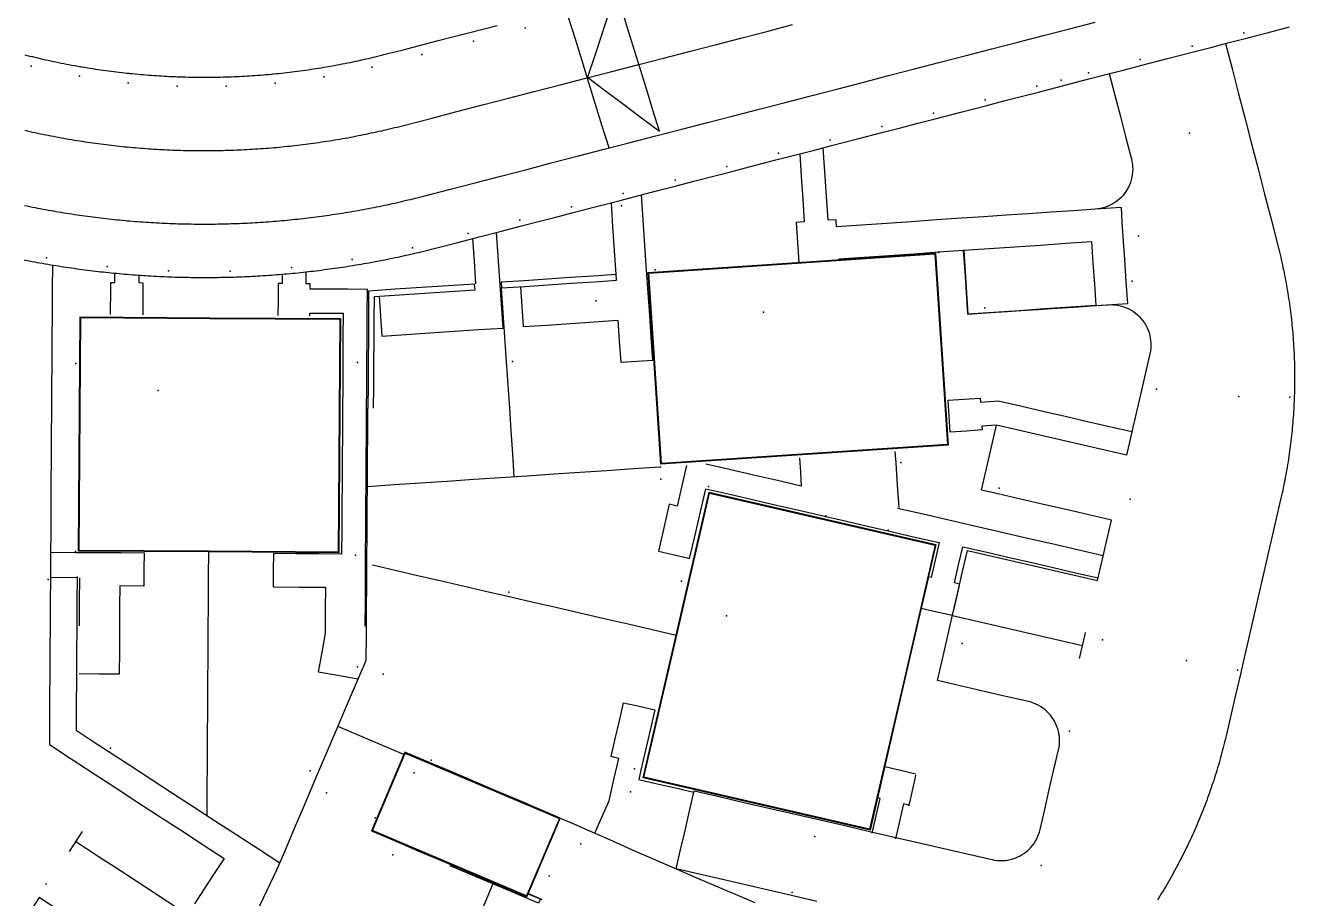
# Model space of a CAD drawing. Extents: x 0 to 368707, y -1 to 358204.
# Drawn here: x 368385.67 to 368433.2, y 357723.82 to 357756.52 of the extents above; entities that cross this region are included whole.
import ezdxf

# ---------------------------------------------------------------- set-up
doc = ezdxf.new("R2010")
doc.units = 0
doc.header["$MEASUREMENT"] = 0
for name, color, linetype in [('3D_LINES', 3, 'Continuous'), ('3D_Points', 1, 'Continuous'), ('PLOTS EXTERNAL LEVEL', 6, 'Continuous'), ('PLOTS FFL', 5, 'Continuous')]:
    doc.layers.add(name, color=color, linetype=linetype)

msp = doc.modelspace()

# ---------------------------------------------------------------- linework, layer by layer
at = {"layer": '3D_LINES'}
for points in [[(368409.415, 357752.557, 53.432), (368409.169, 357753.354, 53.512), (368408.922, 357754.15, 53.387), (368408.675, 357754.947, 53.375), (368408.429, 357755.744, 53.397), (368408.182, 357756.54, 53.385), (368407.935, 357757.337, 53.417), (368407.788, 357757.811, 53.4), (368407.521, 357757.004, 53.401), (368407.255, 357756.197, 53.396), (368406.988, 357755.39, 53.388), (368406.721, 357754.583, 53.38), (368407.394, 357754.076, 53.403), (368408.068, 357753.57, 53.488), (368408.742, 357753.064, 53.483), (368409.415, 357752.557, 53.432)], [(368405.883, 357757.202, 53.415), (368405.998, 357756.832, 53.396), (368406.25, 357756.018, 53.402), (368406.502, 357755.204, 53.381), (368406.754, 357754.39, 53.393), (368407.006, 357753.576, 53.475), (368407.258, 357752.762, 53.46), (368407.51, 357751.948, 53.427)], [(368385.623, 357747.742, 53.384), (368385.721, 357747.723, 53.384), (368385.819, 357747.704, 53.383), (368385.917, 357747.685, 53.384), (368386.015, 357747.667, 53.376), (368386.113, 357747.649, 53.378), (368386.212, 357747.631, 53.377), (368386.31, 357747.613, 53.377), (368386.408, 357747.596, 53.379), (368386.507, 357747.579, 53.367), (368386.605, 357747.562, 53.368), (368386.704, 357747.546, 53.37), (368386.803, 357747.53, 53.367), (368386.901, 357747.514, 53.366), (368387, 357747.499, 53.367), (368387.099, 357747.483, 53.364), (368387.197, 357747.468, 53.365), (368387.296, 357747.454, 53.364), (368387.395, 357747.439, 53.363), (368387.494, 357747.425, 53.361), (368387.593, 357747.411, 53.368), (368387.692, 357747.398, 53.368), (368387.791, 357747.384, 53.367), (368387.89, 357747.371, 53.366), (368387.989, 357747.359, 53.364), (368388.088, 357747.346, 53.362), (368388.188, 357747.334, 53.362), (368388.287, 357747.322, 53.362), (368388.386, 357747.311, 53.362), (368388.485, 357747.299, 53.361), (368388.585, 357747.288, 53.361), (368388.684, 357747.278, 53.362), (368388.783, 357747.267, 53.347), (368388.883, 357747.257, 53.347), (368388.982, 357747.247, 53.348), (368389.082, 357747.238, 53.346), (368389.181, 357747.228, 53.345), (368389.281, 357747.219, 53.345), (368389.38, 357747.211, 53.346), (368389.48, 357747.202, 53.343), (368389.579, 357747.194, 53.339), (368389.679, 357747.186, 53.339), (368389.778, 357747.179, 53.339), (368389.878, 357747.171, 53.344), (368389.978, 357747.164, 53.343), (368390.077, 357747.158, 53.343), (368390.177, 357747.151, 53.34), (368390.277, 357747.145, 53.341), (368390.377, 357747.139, 53.339), (368390.476, 357747.134, 53.338), (368390.576, 357747.128, 53.337), (368390.676, 357747.123, 53.336), (368390.776, 357747.119, 53.338), (368390.876, 357747.114, 53.338), (368390.975, 357747.11, 53.341), (368391.075, 357747.106, 53.332), (368391.175, 357747.103, 53.332), (368391.275, 357747.1, 53.362), (368391.375, 357747.097, 53.356), (368391.475, 357747.094, 53.35), (368391.575, 357747.092, 53.342), (368391.675, 357747.089, 53.343), (368391.774, 357747.088, 53.343), (368391.874, 357747.086, 53.319), (368391.974, 357747.085, 53.319), (368392.074, 357747.084, 53.319), (368392.174, 357747.083, 53.321), (368392.274, 357747.083, 53.325), (368392.374, 357747.083, 53.325), (368392.474, 357747.083, 53.325), (368392.574, 357747.083, 53.325), (368392.674, 357747.084, 53.323), (368392.774, 357747.085, 53.322), (368392.873, 357747.086, 53.323), (368392.973, 357747.088, 53.323), (368393.073, 357747.09, 53.325), (368393.173, 357747.092, 53.325), (368393.273, 357747.095, 53.324), (368393.373, 357747.097, 53.32), (368393.473, 357747.1, 53.317), (368393.573, 357747.104, 53.321), (368393.672, 357747.107, 53.324), (368393.772, 357747.111, 53.323), (368393.872, 357747.116, 53.325), (368393.972, 357747.12, 53.322), (368394.072, 357747.125, 53.32), (368394.172, 357747.13, 53.318), (368394.271, 357747.135, 53.316), (368394.371, 357747.141, 53.321), (368394.471, 357747.147, 53.321), (368394.571, 357747.153, 53.318), (368394.67, 357747.16, 53.315), (368394.77, 357747.166, 53.314), (368394.87, 357747.173, 53.314), (368394.969, 357747.181, 53.314), (368395.069, 357747.188, 53.312), (368395.168, 357747.196, 53.313), (368395.268, 357747.205, 53.315), (368395.368, 357747.213, 53.315), (368395.467, 357747.222, 53.32), (368395.567, 357747.231, 53.318), (368395.666, 357747.24, 53.318), (368395.766, 357747.25, 53.317), (368395.865, 357747.26, 53.316), (368395.964, 357747.27, 53.32), (368396.064, 357747.281, 53.318), (368396.163, 357747.291, 53.316), (368396.262, 357747.302, 53.313), (368396.362, 357747.314, 53.314), (368396.461, 357747.325, 53.314), (368396.56, 357747.337, 53.317), (368396.659, 357747.35, 53.32), (368396.758, 357747.362, 53.317), (368396.857, 357747.375, 53.316), (368396.957, 357747.388, 53.316), (368397.056, 357747.401, 53.323), (368397.155, 357747.415, 53.314), (368397.253, 357747.429, 53.31), (368397.352, 357747.443, 53.309), (368397.451, 357747.458, 53.308), (368397.55, 357747.472, 53.308), (368397.649, 357747.487, 53.309), (368397.748, 357747.503, 53.328), (368397.846, 357747.518, 53.334), (368397.945, 357747.534, 53.332), (368398.043, 357747.551, 53.335), (368398.142, 357747.567, 53.332), (368398.24, 357747.584, 53.33), (368398.339, 357747.601, 53.329), (368398.437, 357747.618, 53.312), (368398.536, 357747.636, 53.305), (368398.634, 357747.654, 53.307), (368398.732, 357747.672, 53.309), (368398.83, 357747.69, 53.305), (368398.929, 357747.709, 53.305), (368399.027, 357747.728, 53.304), (368399.125, 357747.747, 53.305), (368399.223, 357747.767, 53.302), (368399.321, 357747.787, 53.301), (368399.418, 357747.807, 53.3), (368399.516, 357747.828, 53.3), (368399.614, 357747.848, 53.299), (368399.712, 357747.869, 53.3), (368399.809, 357747.891, 53.302), (368399.907, 357747.912, 53.306), (368400.004, 357747.934, 53.309), (368400.102, 357747.956, 53.313), (368400.199, 357747.978, 53.313), (368400.296, 357748.001, 53.31), (368400.394, 357748.024, 53.308), (368400.491, 357748.047, 53.305), (368400.588, 357748.071, 53.306), (368400.685, 357748.095, 53.31), (368400.782, 357748.119, 53.307), (368400.879, 357748.143, 53.306), (368400.976, 357748.168, 53.31), (368401.073, 357748.193, 53.312), (368401.865, 357748.398, 53.307), (368402.657, 357748.603, 53.315), (368403.449, 357748.808, 53.325), (368404.241, 357749.013, 53.393), (368404.886, 357749.18, 53.379), (368405.531, 357749.347, 53.348), (368406.177, 357749.515, 53.453), (368407.057, 357749.743, 53.464), (368407.938, 357749.971, 53.349), (368408.641, 357750.153, 53.404), (368409.345, 357750.335, 53.391), (368410.049, 357750.517, 53.442), (368410.694, 357750.685, 53.478), (368411.34, 357750.852, 53.442), (368411.985, 357751.019, 53.454), (368412.953, 357751.27, 53.457), (368413.921, 357751.52, 53.469), (368414.567, 357751.687, 53.482), (368415.212, 357751.855, 53.469), (368415.857, 357752.022, 53.462), (368416.825, 357752.272, 53.525), (368417.793, 357752.523, 53.505), (368418.439, 357752.69, 53.684), (368419.084, 357752.857, 53.676), (368419.73, 357753.025, 53.577), (368420.698, 357753.275, 53.59), (368421.666, 357753.526, 53.655), (368422.311, 357753.693, 53.54), (368422.956, 357753.86, 53.543), (368423.602, 357754.027, 53.547), (368424.505, 357754.261, 53.551), (368425.021, 357754.395, 53.568), (368425.538, 357754.529, 53.558), (368426.183, 357754.696, 53.57), (368426.829, 357754.863, 53.594), (368427.474, 357755.03, 53.589), (368428.442, 357755.281, 53.598), (368429.41, 357755.532, 53.596), (368430.056, 357755.699, 53.597), (368430.701, 357755.866, 53.588), (368431.346, 357756.033, 53.587), (368432.175, 357756.248, 53.589), (368433.004, 357756.463, 53.587)], [(368385.634, 357749.781, 53.381), (368385.732, 357749.76, 53.372), (368385.83, 357749.74, 53.37), (368385.928, 357749.721, 53.372), (368386.026, 357749.701, 53.37), (368386.124, 357749.682, 53.374), (368386.222, 357749.663, 53.373), (368386.32, 357749.645, 53.373), (368386.418, 357749.626, 53.373), (368386.516, 357749.608, 53.372), (368386.614, 357749.591, 53.374), (368386.713, 357749.573, 53.375), (368386.811, 357749.556, 53.364), (368386.909, 357749.539, 53.364), (368387.008, 357749.523, 53.363), (368387.106, 357749.507, 53.362), (368387.205, 357749.491, 53.363), (368387.304, 357749.475, 53.362), (368387.402, 357749.46, 53.362), (368387.501, 357749.445, 53.362), (368387.6, 357749.431, 53.391), (368387.698, 357749.416, 53.391), (368387.797, 357749.402, 53.392), (368387.896, 357749.388, 53.4), (368387.995, 357749.375, 53.4), (368388.094, 357749.362, 53.401), (368388.193, 357749.349, 53.401), (368388.292, 357749.336, 53.408), (368388.391, 357749.324, 53.408), (368388.49, 357749.312, 53.402), (368388.589, 357749.301, 53.403), (368388.689, 357749.289, 53.399), (368388.788, 357749.278, 53.399), (368388.887, 357749.267, 53.402), (368388.986, 357749.257, 53.379), (368389.086, 357749.247, 53.38), (368389.185, 357749.237, 53.38), (368389.284, 357749.227, 53.38), (368389.384, 357749.218, 53.385), (368389.483, 357749.209, 53.385), (368389.583, 357749.201, 53.385), (368389.682, 357749.192, 53.378), (368389.782, 357749.184, 53.377), (368389.881, 357749.177, 53.379), (368389.981, 357749.169, 53.378), (368390.08, 357749.162, 53.388), (368390.18, 357749.155, 53.385), (368390.279, 357749.149, 53.384), (368390.379, 357749.143, 53.391), (368390.479, 357749.137, 53.395), (368390.578, 357749.131, 53.395), (368390.678, 357749.126, 53.387), (368390.778, 357749.121, 53.384), (368390.877, 357749.116, 53.382), (368390.977, 357749.112, 53.382), (368391.077, 357749.108, 53.387), (368391.177, 357749.104, 53.374), (368391.276, 357749.101, 53.368), (368391.376, 357749.097, 53.367), (368391.476, 357749.095, 53.367), (368391.576, 357749.092, 53.37), (368391.676, 357749.09, 53.372), (368391.775, 357749.088, 53.373), (368391.875, 357749.086, 53.367), (368391.975, 357749.085, 53.368), (368392.075, 357749.084, 53.368), (368392.175, 357749.083, 53.367), (368392.274, 357749.083, 53.368), (368392.374, 357749.083, 53.369), (368392.474, 357749.083, 53.368), (368392.574, 357749.083, 53.373), (368392.674, 357749.084, 53.421), (368392.774, 357749.085, 53.422), (368392.873, 357749.087, 53.419), (368392.973, 357749.088, 53.466), (368393.073, 357749.09, 53.466), (368393.173, 357749.093, 53.466), (368393.273, 357749.095, 53.466), (368393.372, 357749.098, 53.46), (368393.472, 357749.102, 53.459), (368393.572, 357749.105, 53.46), (368393.672, 357749.109, 53.46), (368393.771, 357749.113, 53.459), (368393.871, 357749.118, 53.366), (368393.971, 357749.122, 53.365), (368394.071, 357749.127, 53.373), (368394.17, 357749.133, 53.372), (368394.27, 357749.138, 53.372), (368394.37, 357749.144, 53.373), (368394.469, 357749.151, 53.366), (368394.569, 357749.157, 53.367), (368394.668, 357749.164, 53.371), (368394.768, 357749.171, 53.37), (368394.867, 357749.179, 53.37), (368394.967, 357749.187, 53.369), (368395.066, 357749.195, 53.368), (368395.166, 357749.203, 53.367), (368395.265, 357749.212, 53.367), (368395.365, 357749.221, 53.367), (368395.464, 357749.23, 53.367), (368395.564, 357749.24, 53.366), (368395.663, 357749.25, 53.365), (368395.762, 357749.26, 53.364), (368395.861, 357749.27, 53.323), (368395.961, 357749.281, 53.324), (368396.06, 357749.292, 53.324), (368396.159, 357749.304, 53.324), (368396.258, 357749.316, 53.327), (368396.357, 357749.328, 53.327), (368396.456, 357749.34, 53.322), (368396.555, 357749.353, 53.324), (368396.654, 357749.365, 53.317), (368396.753, 357749.379, 53.318), (368396.852, 357749.392, 53.324), (368396.951, 357749.406, 53.324), (368397.05, 357749.42, 53.325), (368397.149, 357749.435, 53.324), (368397.247, 357749.449, 53.325), (368397.346, 357749.464, 53.326), (368397.445, 357749.48, 53.326), (368397.543, 357749.495, 53.327), (368397.642, 357749.511, 53.323), (368397.74, 357749.528, 53.324), (368397.839, 357749.544, 53.325), (368397.937, 357749.561, 53.324), (368398.036, 357749.578, 53.324), (368398.134, 357749.596, 53.324), (368398.232, 357749.613, 53.324), (368398.33, 357749.631, 53.324), (368398.428, 357749.65, 53.326), (368398.526, 357749.668, 53.326), (368398.624, 357749.687, 53.326), (368398.722, 357749.707, 53.326), (368398.82, 357749.726, 53.327), (368398.918, 357749.746, 53.327), (368399.016, 357749.766, 53.329), (368399.114, 357749.787, 53.329), (368399.211, 357749.807, 53.327), (368399.309, 357749.828, 53.326), (368399.406, 357749.85, 53.327), (368399.504, 357749.871, 53.326), (368399.601, 357749.893, 53.332), (368399.698, 357749.915, 53.332), (368399.796, 357749.938, 53.337), (368399.893, 357749.961, 53.336), (368399.99, 357749.984, 53.335), (368400.087, 357750.007, 53.336), (368400.184, 357750.031, 53.333), (368400.281, 357750.055, 53.335), (368400.378, 357750.079, 53.337), (368400.475, 357750.104, 53.339), (368400.571, 357750.129, 53.348), (368401.539, 357750.379, 53.382), (368402.506, 357750.63, 53.412), (368403.474, 357750.881, 53.387), (368404.442, 357751.131, 53.413), (368405.409, 357751.382, 53.356), (368406.377, 357751.632, 53.447), (368407.345, 357751.883, 53.424), (368408.312, 357752.134, 53.518), (368409.28, 357752.384, 53.426), (368410.247, 357752.635, 53.498), (368411.215, 357752.885, 53.489), (368412.183, 357753.136, 53.506), (368413.15, 357753.387, 53.497), (368414.118, 357753.637, 53.51), (368415.086, 357753.888, 53.514), (368416.053, 357754.138, 53.521), (368417.021, 357754.389, 53.593), (368417.988, 357754.64, 53.699), (368418.956, 357754.89, 53.712), (368419.924, 357755.141, 53.673), (368420.891, 357755.391, 53.566), (368421.859, 357755.642, 53.593), (368422.827, 357755.893, 53.608), (368423.794, 357756.143, 53.601), (368424.762, 357756.394, 53.609), (368425.729, 357756.645, 53.625)], [(368385.64, 357755.424, 53.404), (368385.737, 357755.4, 53.404), (368385.834, 357755.376, 53.404), (368385.931, 357755.352, 53.403), (368385.968, 357755.343, 53.403), (368386.029, 357755.328, 53.405), (368386.126, 357755.305, 53.424), (368386.223, 357755.283, 53.424), (368386.321, 357755.26, 53.424), (368386.418, 357755.238, 53.423), (368386.516, 357755.217, 53.422), (368386.613, 357755.196, 53.422), (368386.711, 357755.175, 53.417), (368386.809, 357755.154, 53.419), (368386.907, 357755.134, 53.411), (368387.005, 357755.114, 53.414), (368387.103, 357755.095, 53.414), (368387.201, 357755.076, 53.409), (368387.299, 357755.057, 53.415), (368387.398, 357755.038, 53.417), (368387.496, 357755.02, 53.415), (368387.594, 357755.003, 53.415), (368387.693, 357754.985, 53.419), (368387.747, 357754.976, 53.407), (368387.791, 357754.968, 53.406), (368387.89, 357754.952, 53.407), (368387.988, 357754.936, 53.412), (368388.087, 357754.92, 53.401), (368388.186, 357754.904, 53.4), (368388.285, 357754.889, 53.394), (368388.384, 357754.874, 53.39), (368388.483, 357754.86, 53.387), (368388.582, 357754.846, 53.387), (368388.681, 357754.832, 53.396), (368388.78, 357754.819, 53.396), (368388.879, 357754.806, 53.395), (368388.978, 357754.793, 53.39), (368389.077, 357754.781, 53.395), (368389.176, 357754.769, 53.393), (368389.276, 357754.758, 53.392), (368389.375, 357754.747, 53.392), (368389.474, 357754.736, 53.393), (368389.547, 357754.728, 53.371), (368389.574, 357754.726, 53.371), (368389.673, 357754.715, 53.372), (368389.773, 357754.706, 53.372), (368389.872, 357754.696, 53.366), (368389.972, 357754.688, 53.366), (368390.072, 357754.679, 53.364), (368390.171, 357754.671, 53.371), (368390.271, 357754.663, 53.371), (368390.371, 357754.655, 53.371), (368390.47, 357754.648, 53.383), (368390.57, 357754.642, 53.385), (368390.67, 357754.635, 53.383), (368390.77, 357754.629, 53.383), (368390.869, 357754.624, 53.387), (368390.969, 357754.618, 53.386), (368391.069, 357754.613, 53.386), (368391.169, 357754.609, 53.386), (368391.269, 357754.605, 53.384), (368391.359, 357754.601, 53.369), (368391.369, 357754.601, 53.369), (368391.469, 357754.597, 53.369), (368391.568, 357754.594, 53.371), (368391.668, 357754.591, 53.371), (368391.768, 357754.589, 53.371), (368391.868, 357754.587, 53.37), (368391.968, 357754.586, 53.368), (368392.068, 357754.584, 53.368), (368392.168, 357754.583, 53.368), (368392.268, 357754.583, 53.369), (368392.368, 357754.583, 53.369), (368392.468, 357754.583, 53.372), (368392.568, 357754.583, 53.372), (368392.668, 357754.584, 53.377), (368392.768, 357754.586, 53.375), (368392.868, 357754.587, 53.375), (368392.968, 357754.589, 53.376), (368393.068, 357754.592, 53.376), (368393.168, 357754.595, 53.375), (368393.174, 357754.595, 53.375), (368393.268, 357754.598, 53.372), (368393.368, 357754.601, 53.396), (368393.467, 357754.605, 53.399), (368393.567, 357754.609, 53.399), (368393.667, 357754.614, 53.404), (368393.767, 357754.619, 53.4), (368393.867, 357754.624, 53.401), (368393.967, 357754.63, 53.4), (368394.066, 357754.636, 53.406), (368394.166, 357754.643, 53.404), (368394.266, 357754.649, 53.404), (368394.366, 357754.657, 53.408), (368394.465, 357754.664, 53.407), (368394.565, 357754.672, 53.411), (368394.665, 357754.68, 53.412), (368394.764, 357754.689, 53.412), (368394.864, 357754.698, 53.412), (368394.963, 357754.707, 53.411), (368394.987, 357754.71, 53.418), (368395.063, 357754.717, 53.409), (368395.162, 357754.727, 53.42), (368395.262, 357754.738, 53.42), (368395.361, 357754.748, 53.42), (368395.46, 357754.76, 53.418), (368395.56, 357754.771, 53.412), (368395.659, 357754.783, 53.416), (368395.758, 357754.795, 53.414), (368395.857, 357754.808, 53.363), (368395.956, 357754.821, 53.365), (368396.056, 357754.834, 53.366), (368396.155, 357754.848, 53.364), (368396.254, 357754.862, 53.363), (368396.352, 357754.877, 53.363), (368396.451, 357754.892, 53.364), (368396.55, 357754.907, 53.364), (368396.649, 357754.922, 53.364), (368396.748, 357754.938, 53.364), (368396.788, 357754.945, 53.364), (368396.846, 357754.954, 53.363), (368396.945, 357754.971, 53.362), (368397.043, 357754.988, 53.362), (368397.142, 357755.005, 53.362), (368397.24, 357755.023, 53.364), (368397.338, 357755.041, 53.354), (368397.437, 357755.06, 53.354), (368397.535, 357755.079, 53.379), (368397.633, 357755.098, 53.381), (368397.731, 357755.117, 53.381), (368397.829, 357755.137, 53.383), (368397.927, 357755.157, 53.383), (368398.025, 357755.178, 53.382), (368398.122, 357755.199, 53.382), (368398.22, 357755.22, 53.379), (368398.318, 357755.242, 53.378), (368398.415, 357755.264, 53.38), (368398.513, 357755.286, 53.379), (368398.57, 357755.3, 53.377), (368398.61, 357755.309, 53.378), (368398.707, 357755.332, 53.384), (368398.804, 357755.356, 53.386), (368398.902, 357755.379, 53.385), (368398.999, 357755.404, 53.389), (368399.095, 357755.428, 53.375), (368399.192, 357755.453, 53.377), (368399.808, 357755.613, 53.374), (368400.424, 357755.772, 53.369), (368401.069, 357755.939, 53.391), (368401.715, 357756.106, 53.391), (368402.36, 357756.274, 53.402), (368403.328, 357756.524, 53.402)], [(368385.641, 357752.595, 53.423), (368385.739, 357752.573, 53.422), (368385.836, 357752.551, 53.421), (368385.934, 357752.529, 53.422), (368386.031, 357752.508, 53.423), (368386.129, 357752.487, 53.419), (368386.227, 357752.466, 53.42), (368386.324, 357752.446, 53.412), (368386.422, 357752.426, 53.41), (368386.52, 357752.407, 53.408), (368386.618, 357752.387, 53.408), (368386.716, 357752.368, 53.407), (368386.814, 357752.35, 53.406), (368386.912, 357752.331, 53.405), (368387.011, 357752.313, 53.4), (368387.109, 357752.296, 53.402), (368387.207, 357752.279, 53.401), (368387.306, 357752.262, 53.397), (368387.404, 357752.245, 53.394), (368387.503, 357752.229, 53.395), (368387.601, 357752.213, 53.4), (368387.7, 357752.197, 53.4), (368387.799, 357752.182, 53.4), (368387.897, 357752.167, 53.396), (368387.996, 357752.152, 53.396), (368388.095, 357752.137, 53.395), (368388.194, 357752.123, 53.392), (368388.293, 357752.11, 53.4), (368388.392, 357752.096, 53.4), (368388.491, 357752.083, 53.4), (368388.59, 357752.071, 53.4), (368388.689, 357752.058, 53.4), (368388.788, 357752.046, 53.401), (368388.887, 357752.034, 53.4), (368388.986, 357752.023, 53.394), (368389.085, 357752.012, 53.394), (368389.185, 357752.001, 53.394), (368389.284, 357751.991, 53.376), (368389.383, 357751.981, 53.376), (368389.483, 357751.971, 53.377), (368389.582, 357751.962, 53.383), (368389.682, 357751.953, 53.382), (368389.781, 357751.944, 53.383), (368389.881, 357751.935, 53.38), (368389.98, 357751.927, 53.379), (368390.08, 357751.92, 53.376), (368390.179, 357751.912, 53.379), (368390.279, 357751.905, 53.391), (368390.378, 357751.898, 53.391), (368390.478, 357751.892, 53.391), (368390.578, 357751.886, 53.394), (368390.677, 357751.88, 53.395), (368390.777, 357751.874, 53.396), (368390.877, 357751.869, 53.396), (368390.977, 357751.865, 53.396), (368391.076, 357751.86, 53.393), (368391.176, 357751.856, 53.394), (368391.276, 357751.852, 53.379), (368391.376, 357751.849, 53.379), (368391.475, 357751.846, 53.379), (368391.575, 357751.843, 53.387), (368391.675, 357751.841, 53.386), (368391.775, 357751.838, 53.386), (368391.875, 357751.837, 53.386), (368391.975, 357751.835, 53.386), (368392.074, 357751.834, 53.38), (368392.174, 357751.833, 53.381), (368392.274, 357751.833, 53.384), (368392.374, 357751.833, 53.384), (368392.474, 357751.833, 53.385), (368392.574, 357751.833, 53.385), (368392.674, 357751.834, 53.385), (368392.773, 357751.836, 53.385), (368392.873, 357751.837, 53.385), (368392.973, 357751.839, 53.385), (368393.073, 357751.841, 53.379), (368393.173, 357751.844, 53.382), (368393.273, 357751.847, 53.378), (368393.372, 357751.85, 53.379), (368393.472, 357751.853, 53.379), (368393.572, 357751.857, 53.385), (368393.672, 357751.861, 53.402), (368393.771, 357751.866, 53.4), (368393.871, 357751.871, 53.4), (368393.971, 357751.876, 53.4), (368394.071, 357751.882, 53.402), (368394.17, 357751.887, 53.401), (368394.27, 357751.894, 53.395), (368394.37, 357751.9, 53.393), (368394.469, 357751.907, 53.395), (368394.569, 357751.914, 53.394), (368394.668, 357751.922, 53.395), (368394.768, 357751.929, 53.394), (368394.867, 357751.938, 53.394), (368394.967, 357751.946, 53.395), (368395.066, 357751.955, 53.39), (368395.166, 357751.964, 53.39), (368395.265, 357751.974, 53.394), (368395.365, 357751.984, 53.397), (368395.464, 357751.994, 53.399), (368395.563, 357752.004, 53.405), (368395.662, 357752.015, 53.405), (368395.762, 357752.026, 53.405), (368395.861, 357752.038, 53.401), (368395.96, 357752.049, 53.395), (368396.059, 357752.062, 53.395), (368396.158, 357752.074, 53.334), (368396.257, 357752.087, 53.335), (368396.356, 357752.1, 53.344), (368396.455, 357752.114, 53.344), (368396.554, 357752.127, 53.344), (368396.653, 357752.141, 53.345), (368396.752, 357752.156, 53.332), (368396.85, 357752.171, 53.333), (368396.949, 357752.186, 53.339), (368397.048, 357752.201, 53.337), (368397.146, 357752.217, 53.341), (368397.245, 357752.233, 53.359), (368397.343, 357752.249, 53.355), (368397.442, 357752.266, 53.359), (368397.54, 357752.283, 53.356), (368397.639, 357752.301, 53.354), (368397.737, 357752.318, 53.354), (368397.835, 357752.337, 53.354), (368397.933, 357752.355, 53.353), (368398.031, 357752.374, 53.402), (368398.129, 357752.393, 53.405), (368398.227, 357752.412, 53.406), (368398.325, 357752.432, 53.412), (368398.423, 357752.452, 53.417), (368398.521, 357752.472, 53.42), (368398.618, 357752.493, 53.374), (368398.716, 357752.514, 53.374), (368398.814, 357752.535, 53.376), (368398.911, 357752.557, 53.376), (368399.009, 357752.579, 53.38), (368399.106, 357752.601, 53.38), (368399.203, 357752.624, 53.379), (368399.3, 357752.646, 53.378), (368399.397, 357752.67, 53.384), (368399.494, 357752.693, 53.384), (368399.591, 357752.717, 53.382), (368399.688, 357752.741, 53.384), (368399.785, 357752.766, 53.38), (368399.882, 357752.791, 53.38), (368400.849, 357753.042, 53.353), (368401.817, 357753.292, 53.364), (368402.785, 357753.543, 53.365), (368403.752, 357753.793, 53.361), (368404.72, 357754.044, 53.377), (368405.687, 357754.295, 53.408), (368406.655, 357754.545, 53.381), (368407.623, 357754.796, 53.406), (368408.59, 357755.046, 53.388), (368409.558, 357755.297, 53.396), (368410.526, 357755.548, 53.4), (368411.493, 357755.798, 53.478), (368412.461, 357756.049, 53.493), (368413.428, 357756.299, 53.423), (368414.396, 357756.55, 53.42)], [(368430.612, 357755.843, 53.589), (368430.855, 357754.904, 53.605), (368431.099, 357753.964, 53.626), (368431.342, 357753.025, 53.666), (368431.585, 357752.085, 53.665), (368431.829, 357751.146, 53.663), (368432.072, 357750.207, 53.662), (368432.315, 357749.268, 53.664), (368432.558, 357748.328, 53.738), (368432.583, 357748.233, 53.745), (368432.607, 357748.137, 53.753), (368432.631, 357748.04, 53.76), (368432.654, 357747.944, 53.768), (368432.676, 357747.848, 53.775), (368432.699, 357747.751, 53.783), (368432.72, 357747.655, 53.79), (368432.742, 357747.558, 53.798), (368432.762, 357747.461, 53.798), (368432.783, 357747.364, 53.798), (368432.803, 357747.268, 53.798), (368432.822, 357747.17, 53.798), (368432.841, 357747.073, 53.802), (368432.859, 357746.976, 53.806), (368432.877, 357746.879, 53.805), (368432.894, 357746.781, 53.805), (368432.911, 357746.684, 53.805), (368432.928, 357746.586, 53.805), (368432.944, 357746.488, 53.805), (368432.959, 357746.391, 53.806), (368432.974, 357746.293, 53.806), (368432.989, 357746.195, 53.807), (368433.003, 357746.097, 53.806), (368433.016, 357745.999, 53.811), (368433.029, 357745.901, 53.813), (368433.042, 357745.802, 53.813), (368433.054, 357745.704, 53.813), (368433.065, 357745.606, 53.813), (368433.076, 357745.508, 53.812), (368433.087, 357745.409, 53.812), (368433.097, 357745.311, 53.812), (368433.107, 357745.212, 53.811), (368433.116, 357745.114, 53.809), (368433.125, 357745.015, 53.809), (368433.133, 357744.916, 53.813), (368433.141, 357744.818, 53.813), (368433.148, 357744.719, 53.813), (368433.154, 357744.62, 53.814), (368433.161, 357744.521, 53.812), (368433.166, 357744.423, 53.813), (368433.172, 357744.324, 53.814), (368433.176, 357744.225, 53.813), (368433.181, 357744.126, 53.811), (368433.184, 357744.027, 53.811), (368433.188, 357743.928, 53.811), (368433.191, 357743.829, 53.811), (368433.193, 357743.73, 53.811), (368433.195, 357743.631, 53.798), (368433.196, 357743.532, 53.798), (368433.197, 357743.433, 53.797), (368433.197, 357743.334, 53.797), (368433.197, 357743.235, 53.797), (368433.196, 357743.136, 53.798), (368433.195, 357743.037, 53.797), (368433.194, 357742.938, 53.797), (368433.192, 357742.839, 53.797), (368433.189, 357742.74, 53.798), (368433.186, 357742.642, 53.798), (368433.183, 357742.555, 53.798), (368433.182, 357742.543, 53.798), (368433.178, 357742.444, 53.798), (368433.174, 357742.345, 53.799), (368433.169, 357742.246, 53.798), (368433.163, 357742.147, 53.798), (368433.157, 357742.048, 53.798), (368433.151, 357741.95, 53.798), (368433.144, 357741.851, 53.798), (368433.136, 357741.752, 53.798), (368433.128, 357741.653, 53.798), (368433.12, 357741.555, 53.798), (368433.111, 357741.456, 53.798), (368433.101, 357741.358, 53.798), (368433.091, 357741.259, 53.798), (368433.081, 357741.161, 53.798), (368433.07, 357741.062, 53.799), (368433.059, 357740.964, 53.8), (368433.047, 357740.866, 53.798), (368433.034, 357740.768, 53.799), (368433.022, 357740.669, 53.797), (368433.008, 357740.571, 53.798), (368432.994, 357740.473, 53.797), (368432.98, 357740.375, 53.797), (368432.965, 357740.278, 53.797), (368432.95, 357740.18, 53.794), (368432.934, 357740.082, 53.796), (368432.918, 357739.984, 53.796), (368432.901, 357739.887, 53.796), (368432.884, 357739.789, 53.796), (368432.866, 357739.692, 53.796), (368432.848, 357739.595, 53.796), (368432.83, 357739.497, 53.862), (368432.81, 357739.4, 53.862), (368432.791, 357739.303, 53.863), (368432.771, 357739.206, 53.86), (368432.75, 357739.109, 53.857), (368432.729, 357739.013, 53.858), (368432.708, 357738.916, 53.857), (368432.686, 357738.82, 53.858), (368432.473, 357737.896, 53.862), (368432.259, 357736.972, 54.027), (368432.046, 357736.048, 54.08), (368431.833, 357735.124, 54.084), (368431.62, 357734.2, 54.073), (368431.407, 357733.276, 54.069), (368431.194, 357732.352, 54.077), (368431.177, 357732.276, 54.077), (368430.999, 357731.506, 54.079), (368430.821, 357730.736, 54.081), (368430.644, 357729.967, 54.08), (368430.621, 357729.87, 54.082), (368430.598, 357729.774, 54.082), (368430.575, 357729.677, 54.082), (368430.551, 357729.581, 54.082), (368430.526, 357729.485, 54.083), (368430.502, 357729.389, 54.083), (368430.476, 357729.293, 54.084), (368430.45, 357729.197, 54.074), (368430.424, 357729.102, 54.074), (368430.397, 357729.006, 54.074), (368430.37, 357728.911, 54.076), (368430.342, 357728.816, 54.076), (368430.314, 357728.721, 54.076), (368430.285, 357728.626, 54.075), (368430.256, 357728.531, 54.075), (368430.226, 357728.436, 54.075), (368430.196, 357728.342, 54.073), (368430.166, 357728.248, 54.075), (368430.135, 357728.153, 54.074), (368430.103, 357728.059, 54.072), (368430.071, 357727.966, 54.071), (368430.039, 357727.872, 54.071), (368430.006, 357727.778, 54.071), (368429.973, 357727.685, 54.071), (368429.939, 357727.592, 54.071), (368429.904, 357727.499, 54.085), (368429.87, 357727.406, 54.1), (368429.834, 357727.313, 54.115), (368429.799, 357727.221, 54.129), (368429.763, 357727.128, 54.144), (368429.726, 357727.036, 54.159), (368429.689, 357726.944, 54.173), (368429.652, 357726.852, 54.188), (368429.614, 357726.761, 54.202), (368429.575, 357726.669, 54.217), (368429.536, 357726.578, 54.232), (368429.497, 357726.487, 54.246), (368429.457, 357726.396, 54.249), (368429.417, 357726.306, 54.25), (368429.376, 357726.215, 54.254), (368429.335, 357726.125, 54.254), (368429.294, 357726.035, 54.254), (368429.252, 357725.945, 54.254), (368429.209, 357725.855, 54.257), (368429.166, 357725.766, 54.257), (368429.123, 357725.677, 54.257), (368429.079, 357725.588, 54.257), (368429.035, 357725.499, 54.257), (368428.99, 357725.411, 54.257), (368428.945, 357725.322, 54.256), (368428.9, 357725.234, 54.256), (368428.854, 357725.146, 54.256), (368428.808, 357725.059, 54.255), (368428.761, 357724.971, 54.255), (368428.713, 357724.884, 54.256), (368428.666, 357724.797, 54.265), (368428.618, 357724.71, 54.267), (368428.569, 357724.624, 54.265), (368428.52, 357724.538, 54.265), (368428.471, 357724.452, 54.264), (368428.421, 357724.366, 54.263), (368428.371, 357724.281, 54.261), (368428.32, 357724.195, 54.261), (368428.269, 357724.11, 54.261), (368428.217, 357724.026, 54.261), (368428.165, 357723.941, 54.261), (368428.113, 357723.857, 54.263), (368428.06, 357723.773, 54.263)], [(368426.256, 357754.715, 53.57), (368426.463, 357753.914, 53.609), (368426.671, 357753.113, 53.655), (368426.878, 357752.312, 53.66), (368427.086, 357751.511, 53.66), (368427.107, 357751.416, 53.661), (368427.122, 357751.319, 53.661), (368427.131, 357751.222, 53.661), (368427.134, 357751.124, 53.799), (368427.13, 357751.027, 53.796), (368427.119, 357750.93, 53.799), (368427.103, 357750.834, 53.799), (368427.08, 357750.739, 53.807), (368427.051, 357750.645, 53.809), (368427.017, 357750.554, 53.814), (368426.976, 357750.465, 53.824), (368426.929, 357750.38, 53.824), (368426.878, 357750.297, 53.824), (368426.82, 357750.218, 53.846), (368426.758, 357750.142, 53.845), (368426.691, 357750.071, 53.845), (368426.62, 357750.005, 53.846), (368426.544, 357749.943, 53.845), (368426.465, 357749.886, 53.845), (368426.382, 357749.835, 53.845), (368426.296, 357749.789, 53.845), (368426.207, 357749.749, 53.845), (368426.115, 357749.714, 53.846), (368426.022, 357749.686, 53.846), (368425.927, 357749.664, 53.844), (368425.831, 357749.648, 53.845), (368425.734, 357749.638, 53.842)], [(368421.208, 357745.728, 53.803), (368421.613, 357745.755, 53.818), (368422.44, 357745.81, 53.813), (368423.268, 357745.865, 53.801), (368424.095, 357745.921, 53.806), (368424.923, 357745.976, 53.869), (368425.751, 357746.031, 53.895), (368426.349, 357746.071, 53.896), (368426.948, 357746.111, 53.898), (368426.894, 357746.925, 53.898), (368426.837, 357747.765, 53.89), (368426.781, 357748.606, 53.845), (368426.745, 357749.155, 53.845), (368426.708, 357749.703, 53.846), (368425.734, 357749.638, 53.842), (368424.898, 357749.582, 53.834), (368424.063, 357749.527, 53.829), (368423.227, 357749.471, 53.796), (368422.392, 357749.415, 53.78), (368421.557, 357749.359, 53.801), (368420.721, 357749.303, 53.797), (368419.786, 357749.237, 53.776), (368418.852, 357749.172, 53.743), (368417.917, 357749.106, 53.762), (368416.982, 357749.04, 53.677), (368416.047, 357748.974, 53.664), (368416.029, 357749.246, 53.665), (368415.73, 357749.226, 53.662), (368415.669, 357750.131, 53.624), (368415.609, 357751.037, 53.512), (368415.548, 357751.942, 53.464)], [(368414.662, 357751.712, 53.485), (368414.718, 357750.863, 53.505), (368414.775, 357750.015, 53.534), (368414.832, 357749.166, 53.578), (368414.533, 357749.146, 53.572), (368414.583, 357748.398, 53.58), (368414.633, 357747.649, 53.628)], [(368404.213, 357746.738, 53.514), (368404.263, 357745.99, 53.563), (368404.313, 357745.241, 53.594), (368405.198, 357745.3, 53.611), (368406.084, 357745.36, 53.623), (368406.969, 357745.419, 53.614), (368407.855, 357745.478, 53.663), (368407.907, 357744.693, 53.679), (368407.96, 357743.909, 53.649), (368408.558, 357743.949, 53.672), (368409.157, 357743.989, 53.653), (368409.101, 357744.83, 53.619), (368409.045, 357745.671, 53.618), (368408.989, 357746.512, 53.657), (368408.932, 357747.353, 53.784), (368408.869, 357748.295, 53.609), (368408.806, 357749.237, 53.501), (368408.743, 357750.179, 53.396)], [(368407.79, 357747.192, 53.629), (368407.73, 357748.09, 53.502), (368407.67, 357748.988, 53.414), (368407.611, 357749.886, 53.35)], [(368398.912, 357746.384, 53.321), (368398.962, 357745.635, 53.325), (368399.012, 357744.887, 53.361), (368399.91, 357744.947, 53.384), (368400.808, 357745.007, 53.385), (368401.723, 357745.068, 53.385), (368402.637, 357745.129, 53.484), (368403.552, 357745.19, 53.519), (368403.492, 357746.086, 53.488), (368403.432, 357746.982, 53.514), (368403.373, 357747.877, 53.356), (368403.313, 357748.773, 53.324)], [(368402.54, 357746.842, 53.438), (368402.483, 357747.692, 53.317), (368402.426, 357748.543, 53.311)], [(368416.132, 357747.777, 53.672), (368417.065, 357747.843, 53.71), (368417.999, 357747.909, 53.757), (368418.933, 357747.974, 53.792), (368419.866, 357748.04, 53.788), (368420.806, 357748.106, 53.796), (368420.857, 357747.308, 53.793), (368420.909, 357746.51, 53.798), (368420.961, 357745.711, 53.802), (368420.908, 357746.51, 53.798), (368420.855, 357747.308, 53.793), (368420.801, 357748.106, 53.795), (368421.759, 357748.17, 53.783), (368422.717, 357748.234, 53.773), (368423.675, 357748.298, 53.788), (368424.633, 357748.362, 53.84), (368425.591, 357748.426, 53.861), (368425.644, 357747.628, 53.882), (368425.697, 357746.83, 53.882), (368425.751, 357746.031, 53.895), (368424.793, 357745.967, 53.866), (368423.835, 357745.903, 53.809), (368422.877, 357745.839, 53.801), (368421.919, 357745.775, 53.819), (368420.961, 357745.711, 53.802), (368421.837, 357745.77, 53.82), (368422.712, 357745.828, 53.801), (368423.588, 357745.887, 53.798), (368424.463, 357745.945, 53.861), (368425.338, 357746.004, 53.874), (368426.214, 357746.062, 53.896), (368426.314, 357746.066, 53.896), (368426.413, 357746.062, 53.896), (368426.513, 357746.052, 53.896), (368426.611, 357746.036, 53.895), (368426.708, 357746.013, 53.895), (368426.804, 357745.983, 53.898), (368426.897, 357745.948, 53.899), (368426.988, 357745.906, 53.899), (368427.075, 357745.858, 53.899), (368427.16, 357745.804, 53.899), (368427.24, 357745.745, 53.9), (368427.317, 357745.681, 53.906), (368427.389, 357745.612, 53.907), (368427.456, 357745.538, 53.906), (368427.518, 357745.46, 53.906), (368427.575, 357745.378, 53.909), (368427.626, 357745.292, 53.909), (368427.672, 357745.203, 53.908), (368427.711, 357745.112, 53.899), (368427.744, 357745.017, 53.897), (368427.771, 357744.921, 53.925), (368427.792, 357744.824, 53.926), (368427.805, 357744.725, 53.935), (368427.813, 357744.625, 53.935), (368427.813, 357744.525, 53.936), (368427.807, 357744.426, 53.937), (368427.795, 357744.326, 53.937), (368427.775, 357744.229, 53.936), (368427.637, 357743.626, 53.937), (368427.498, 357743.024, 53.936), (368427.299, 357742.161, 53.971), (368427.099, 357741.297, 53.971), (368426.9, 357740.433, 54.014), (368425.926, 357740.657, 53.978), (368424.951, 357740.882, 53.973), (368423.977, 357741.107, 53.92), (368423.002, 357741.332, 53.92), (368422.028, 357741.556, 53.912), (368421.489, 357741.52, 53.909), (368421.499, 357741.371, 53.911), (368420.9, 357741.331, 53.899), (368420.302, 357741.291, 53.896), (368420.262, 357741.889, 53.903), (368420.222, 357742.488, 53.874), (368420.82, 357742.528, 53.788), (368421.419, 357742.568, 53.791), (368421.429, 357742.418, 53.838), (368422.101, 357742.463, 53.85), (368422.934, 357742.271, 53.861), (368423.768, 357742.079, 53.863), (368424.602, 357741.886, 53.894), (368425.435, 357741.694, 53.964), (368426.269, 357741.502, 53.964), (368427.102, 357741.31, 53.971)], [(368386.678, 357747.55, 53.369), (368386.672, 357746.631, 53.37), (368386.666, 357745.711, 53.366), (368386.66, 357744.791, 53.367), (368386.654, 357743.871, 53.37), (368386.648, 357742.975, 53.368), (368386.643, 357742.079, 53.36), (368386.637, 357741.182, 53.373), (368386.631, 357740.286, 53.392), (368386.625, 357739.39, 53.393), (368386.62, 357738.494, 53.403), (368386.614, 357737.598, 53.414), (368386.608, 357736.702, 53.453), (368386.602, 357735.805, 53.443), (368386.597, 357734.917, 53.43), (368386.591, 357734.029, 53.398), (368386.585, 357733.141, 53.395), (368386.58, 357732.252, 53.416), (368386.574, 357731.364, 53.411), (368386.568, 357730.476, 53.44), (368386.563, 357729.588, 53.544), (368387.38, 357729.055, 53.495), (368388.198, 357728.523, 53.505), (368389.016, 357727.99, 53.49), (368389.833, 357727.458, 53.582), (368390.651, 357726.925, 53.581), (368391.469, 357726.393, 53.698), (368392.286, 357725.86, 53.975), (368393.104, 357725.328, 54.053), (368392.734, 357724.761, 53.974), (368392.365, 357724.193, 53.977), (368391.995, 357723.626, 53.956)], [(368388.858, 357745.696, 53.346), (368388.864, 357746.696, 53.345), (368388.866, 357746.896, 53.349), (368389.016, 357746.895, 53.348), (368389.018, 357747.244, 53.349)], [(368389.917, 357747.169, 53.344), (368389.916, 357746.889, 53.346), (368390.066, 357746.888, 53.342), (368390.062, 357746.288, 53.342), (368390.058, 357745.688, 53.341)], [(368395.283, 357747.206, 53.315), (368395.281, 357746.855, 53.32), (368395.131, 357746.856, 53.32), (368395.127, 357746.256, 53.32), (368395.123, 357745.656, 53.321)], [(368398.391, 357734.019, 53.601), (368398.397, 357734.908, 53.559), (368398.403, 357735.797, 53.582), (368398.408, 357736.686, 53.452), (368398.414, 357737.588, 53.446), (368398.42, 357738.49, 53.449), (368398.426, 357739.391, 53.499), (368398.431, 357740.293, 53.498), (368398.437, 357741.194, 53.507), (368398.443, 357742.096, 53.46), (368398.449, 357742.997, 53.455), (368398.454, 357743.899, 53.443), (368398.46, 357744.811, 53.342), (368398.466, 357745.722, 53.354), (368398.472, 357746.634, 53.335), (368397.758, 357746.639, 53.334), (368397.044, 357746.643, 53.324), (368396.33, 357746.648, 53.316), (368396.331, 357746.848, 53.316), (368396.181, 357746.849, 53.32), (368396.184, 357747.294, 53.314)], [(368407.805, 357746.978, 53.641), (368407.79, 357747.192, 53.629), (368406.93, 357747.135, 53.598), (368406.069, 357747.077, 53.478), (368405.209, 357747.02, 53.546), (368404.348, 357746.962, 53.517), (368403.488, 357746.905, 53.514), (368403.502, 357746.69, 53.521), (368404.372, 357746.748, 53.519), (368405.242, 357746.807, 53.566), (368406.111, 357746.865, 53.491), (368406.981, 357746.923, 53.642), (368407.805, 357746.978, 53.641)], [(368398.708, 357742.191, 53.455), (368398.713, 357743.028, 53.452), (368398.718, 357743.864, 53.453), (368398.724, 357744.7, 53.338), (368398.729, 357745.536, 53.348), (368398.735, 357746.372, 53.341), (368399.677, 357746.435, 53.329), (368400.619, 357746.498, 53.348), (368401.562, 357746.561, 53.336), (368402.504, 357746.624, 53.446), (368402.49, 357746.838, 53.433), (368401.498, 357746.772, 53.339), (368400.505, 357746.706, 53.343), (368399.513, 357746.639, 53.324), (368398.521, 357746.573, 53.338), (368398.515, 357745.697, 53.35), (368398.51, 357744.821, 53.346), (368398.504, 357743.945, 53.442), (368398.498, 357743.069, 53.456), (368398.493, 357742.193, 53.449)], [(368403.975, 357739.614, 53.576), (368403.917, 357740.476, 53.667), (368403.86, 357741.339, 53.689), (368403.802, 357742.202, 53.629), (368403.744, 357743.065, 53.628), (368403.687, 357743.927, 53.572), (368403.625, 357744.848, 53.521), (368403.564, 357745.769, 53.498), (368403.502, 357746.69, 53.521)], [(368396.323, 357745.648, 53.312), (368396.324, 357745.748, 53.314), (368396.945, 357745.744, 53.333), (368397.566, 357745.74, 53.339), (368397.56, 357744.838, 53.464), (368397.555, 357743.937, 53.468), (368397.549, 357743.035, 53.472), (368397.543, 357742.134, 53.468), (368397.537, 357741.233, 53.479), (368397.532, 357740.331, 53.474), (368397.526, 357739.43, 53.468), (368397.52, 357738.528, 53.444), (368397.514, 357737.627, 53.415), (368397.508, 357736.725, 53.408), (368396.657, 357736.731, 53.419), (368395.806, 357736.736, 53.482), (368394.954, 357736.741, 53.488), (368394.95, 357736.118, 53.504), (368394.946, 357735.494, 53.478), (368395.924, 357735.488, 53.605), (368396.901, 357735.481, 53.559), (368396.895, 357734.623, 53.583), (368396.89, 357733.765, 53.626), (368396.762, 357733.041, 53.643), (368396.634, 357732.317, 53.675), (368397.372, 357732.187, 53.708), (368398.111, 357732.056, 53.72)], [(368394.356, 357723.375, 54.077), (368394.72, 357724.136, 54.191), (368395.083, 357724.898, 54.133), (368395.415, 357725.677, 54.189), (368395.746, 357726.456, 54.093), (368396.078, 357727.235, 54.099), (368396.41, 357728.013, 54.055), (368396.61, 357728.484, 53.925), (368396.946, 357729.273, 53.96), (368397.282, 357730.061, 53.933), (368397.618, 357730.85, 53.789), (368397.954, 357731.638, 53.8), (368398.29, 357732.427, 53.725), (368398.335, 357732.533, 53.692), (368398.433, 357732.763, 53.694), (368398.439, 357733.706, 53.688), (368398.445, 357734.649, 53.589), (368398.451, 357735.592, 53.585), (368398.457, 357736.535, 53.46), (368398.463, 357737.478, 53.446), (368398.469, 357738.421, 53.451), (368398.475, 357739.364, 53.499), (368398.481, 357740.307, 53.496), (368398.487, 357741.25, 53.487), (368398.493, 357742.193, 53.449)], [(368410.487, 357726.882, 54.032), (368410.599, 357727.369, 54.032), (368410.712, 357727.857, 54.035), (368411.644, 357727.642, 54.095), (368412.576, 357727.427, 54.102), (368413.509, 357727.212, 54.096), (368414.441, 357726.997, 54.093), (368415.374, 357726.782, 54.098), (368416.301, 357726.568, 54.077), (368417.229, 357726.354, 54.067), (368418.157, 357726.14, 54.221), (368419.084, 357725.926, 54.393), (368420.012, 357725.712, 54.459), (368420.939, 357725.498, 54.465), (368421.867, 357725.284, 54.477), (368421.963, 357725.265, 54.473), (368422.061, 357725.253, 54.468), (368422.159, 357725.246, 54.466), (368422.257, 357725.247, 54.468), (368422.355, 357725.253, 54.468), (368422.452, 357725.266, 54.465), (368422.548, 357725.286, 54.463), (368422.643, 357725.311, 54.464), (368422.736, 357725.343, 54.46), (368422.827, 357725.381, 54.459), (368422.914, 357725.424, 54.449), (368422.999, 357725.474, 54.446), (368423.081, 357725.528, 54.445), (368423.159, 357725.588, 54.424), (368423.201, 357725.625, 54.422), (368423.232, 357725.653, 54.418), (368423.301, 357725.723, 54.409), (368423.366, 357725.797, 54.409), (368423.426, 357725.875, 54.409), (368423.48, 357725.957, 54.411), (368423.529, 357726.042, 54.411), (368423.572, 357726.13, 54.411), (368423.609, 357726.221, 54.411), (368423.641, 357726.314, 54.411), (368423.666, 357726.409, 54.412), (368423.838, 357727.156, 54.386), (368424.011, 357727.904, 54.268), (368424.183, 357728.652, 54.272), (368424.356, 357729.4, 54.275), (368424.375, 357729.496, 54.227), (368424.387, 357729.594, 54.227), (368424.393, 357729.692, 54.23), (368424.393, 357729.79, 54.229), (368424.387, 357729.888, 54.231), (368424.373, 357729.985, 54.236), (368424.367, 357730.018, 54.237), (368424.354, 357730.081, 54.238), (368424.328, 357730.176, 54.239), (368424.297, 357730.269, 54.24), (368424.259, 357730.359, 54.243), (368424.215, 357730.447, 54.244), (368424.166, 357730.532, 54.241), (368424.111, 357730.614, 54.242), (368424.051, 357730.692, 54.239), (368423.986, 357730.765, 54.239), (368423.917, 357730.834, 54.239), (368423.843, 357730.899, 54.235), (368423.765, 357730.959, 54.235), (368423.683, 357731.013, 54.235), (368423.598, 357731.062, 54.233), (368423.51, 357731.105, 54.232), (368423.419, 357731.142, 54.136), (368423.326, 357731.174, 54.134), (368423.231, 357731.199, 54.135), (368422.379, 357731.395, 54.196), (368421.526, 357731.592, 54.185), (368420.673, 357731.789, 54.186), (368419.821, 357731.985, 54.165), (368419.996, 357732.745, 54.174), (368420.171, 357733.504, 54.172), (368420.364, 357734.343, 54.086), (368420.558, 357735.181, 54.085), (368420.751, 357736.019, 54.08), (368420.944, 357736.857, 53.981), (368421.756, 357736.67, 53.974), (368422.568, 357736.483, 53.973), (368423.38, 357736.296, 54.101), (368424.192, 357736.108, 54.076), (368425.004, 357735.921, 54.089), (368425.816, 357735.734, 54.1), (368425.99, 357736.488, 54.153), (368426.164, 357737.242, 54.164), (368426.338, 357737.997, 54.055), (368425.488, 357738.193, 54.052), (368424.637, 357738.389, 54.049), (368423.787, 357738.585, 53.992), (368422.936, 357738.781, 53.984), (368422.086, 357738.977, 53.976), (368421.466, 357739.12, 53.915), (368421.653, 357739.932, 53.91), (368421.841, 357740.744, 53.925), (368422.028, 357741.556, 53.912)], [(368418.383, 357738.474, 53.902), (368418.328, 357739.308, 53.903), (368418.272, 357740.143, 53.885), (368418.243, 357740.567, 53.893)], [(368410.421, 357740.044, 53.786), (368410.246, 357739.283, 53.767), (368410.07, 357738.521, 53.772), (368409.778, 357738.588, 53.827), (368409.575, 357737.711, 53.82), (368409.373, 357736.834, 53.782), (368409.909, 357736.711, 53.954), (368410.444, 357736.587, 53.987), (368410.542, 357736.565, 53.991), (368410.743, 357737.433, 53.988), (368410.943, 357738.301, 53.938), (368411.143, 357739.169, 53.843), (368412.043, 357738.962, 53.79), (368412.942, 357738.754, 53.91), (368413.842, 357738.547, 53.907), (368414.741, 357738.339, 53.895), (368415.64, 357738.132, 53.888), (368416.419, 357737.952, 53.887), (368417.198, 357737.773, 53.891), (368417.976, 357737.593, 53.92), (368418.93, 357737.373, 54.008), (368419.884, 357737.153, 53.992), (368419.733, 357736.5, 54.067), (368419.583, 357735.848, 54.08), (368419.485, 357735.87, 54.08), (368419.35, 357735.285, 54.076), (368419.215, 357734.701, 54.075), (368419.8, 357734.566, 54.084), (368420.385, 357734.431, 54.087)], [(368414.651, 357740.327, 53.86), (368414.687, 357739.797, 53.884), (368414.722, 357739.267, 53.897), (368413.828, 357739.474, 53.901), (368412.933, 357739.68, 53.997), (368412.038, 357739.886, 53.792), (368411.144, 357740.093, 53.816)], [(368409.475, 357739.981, 53.798), (368409.435, 357739.978, 53.798), (368408.439, 357739.912, 53.699), (368407.442, 357739.845, 53.759), (368406.446, 357739.779, 53.723), (368405.45, 357739.712, 53.685), (368404.453, 357739.646, 53.702), (368403.457, 357739.579, 53.581), (368402.46, 357739.512, 53.5), (368401.464, 357739.446, 53.472), (368400.467, 357739.379, 53.501), (368399.471, 357739.313, 53.493), (368398.475, 357739.246, 53.5)], [(368426.03, 357736.659, 54.148), (368425.067, 357736.882, 54.15), (368424.103, 357737.104, 53.994), (368423.14, 357737.326, 53.984), (368422.177, 357737.548, 53.977), (368421.213, 357737.77, 53.979), (368420.25, 357737.992, 53.99), (368419.287, 357738.215, 53.936), (368418.323, 357738.437, 53.906)], [(368386.609, 357736.795, 53.457), (368387.545, 357736.789, 53.393), (368388.4, 357736.783, 53.349), (368389.254, 357736.778, 53.364), (368390.109, 357736.772, 53.364), (368390.105, 357736.149, 53.362), (368390.101, 357735.525, 53.37), (368389.201, 357735.531, 53.372), (368389.196, 357734.779, 53.366), (368389.191, 357734.028, 53.432), (368389.185, 357733.128, 53.408), (368389.18, 357732.228, 53.408), (368388.43, 357732.233, 53.374), (368387.68, 357732.238, 53.376)], [(368392.037, 357736.86, 53.356), (368392.037, 357736.86, 53.356)], [(368392.471, 357726.934, 53.652), (368392.477, 357727.926, 53.762), (368392.483, 357728.918, 53.704), (368392.49, 357729.911, 53.687), (368392.496, 357730.903, 53.68), (368392.502, 357731.895, 53.485), (368392.509, 357732.888, 53.477), (368392.515, 357733.88, 53.469), (368392.522, 357734.872, 53.46), (368392.528, 357735.865, 53.452), (368392.534, 357736.857, 53.444)], [(368420.654, 357735.6, 54.081), (368420.46, 357735.645, 54.088), (368420.616, 357736.323, 54.082), (368420.772, 357737, 53.985), (368421.616, 357736.805, 53.972), (368422.461, 357736.61, 53.972), (368423.305, 357736.416, 54.102), (368424.15, 357736.221, 54.067), (368424.994, 357736.026, 54.088), (368425.839, 357735.831, 54.101)], [(368398.664, 357736.316, 53.466), (368399.509, 357736.121, 53.587), (368400.354, 357735.926, 53.629), (368401.2, 357735.731, 53.62), (368402.045, 357735.536, 53.651), (368402.891, 357735.341, 53.689), (368403.736, 357735.146, 53.667), (368404.636, 357734.938, 53.721), (368405.536, 357734.731, 53.733), (368406.435, 357734.523, 53.731), (368407.335, 357734.316, 53.856), (368408.235, 357734.108, 53.885), (368409.134, 357733.901, 53.896), (368410.034, 357733.693, 54.012)], [(368387.603, 357735.838, 53.357), (368386.603, 357735.845, 53.443)], [(368387.603, 357735.888, 53.358), (368387.597, 357734.928, 53.361), (368387.591, 357733.968, 53.356), (368387.585, 357733.008, 53.407), (368387.578, 357732.048, 53.376), (368387.572, 357731.088, 53.374), (368387.566, 357730.128, 53.428), (368388.169, 357729.735, 53.521), (368388.772, 357729.343, 53.545), (368389.575, 357728.82, 53.531), (368390.377, 357728.297, 53.535), (368391.18, 357727.774, 53.624), (368391.983, 357727.251, 53.627), (368392.786, 357726.728, 53.76), (368393.589, 357726.206, 53.966), (368394.392, 357725.683, 54.12), (368395.194, 357725.16, 54.099)], [(368387.691, 357734.038, 53.355), (368387.697, 357734.938, 53.36), (368387.703, 357735.838, 53.357)], [(368420.43, 357734.626, 54.082), (368420.632, 357735.503, 54.081), (368420.666, 357735.649, 54.081)], [(368420.383, 357734.421, 54.087), (368421.357, 357734.197, 54.156), (368422.331, 357733.972, 54.177), (368423.306, 357733.747, 54.177), (368424.28, 357733.522, 54.215), (368425.255, 357733.298, 54.212)], [(368425.142, 357732.811, 54.213), (368425.34, 357733.668, 54.211), (368425.367, 357733.785, 54.21)], [(368406.992, 357726.271, 54.102), (368407.258, 357726.878, 54.08), (368407.525, 357727.485, 54.023), (368407.708, 357728.279, 54.029), (368407.891, 357729.072, 54.033), (368407.598, 357729.139, 54.037), (368407.754, 357729.812, 54.012), (368407.909, 357730.486, 53.987), (368408.064, 357731.159, 53.991), (368408.649, 357731.024, 54.07), (368409.234, 357730.889, 54.082), (368409.06, 357730.136, 54.052), (368408.886, 357729.382, 54.005), (368408.712, 357728.629, 54.008), (368408.633, 357728.285, 54.005), (368409.322, 357728.126, 54.021), (368410.011, 357727.967, 54.027), (368410.7, 357727.808, 54.035)], [(368399.842, 357729.215, 53.867), (368399.018, 357729.564, 53.909), (368398.194, 357729.914, 53.973), (368397.371, 357730.263, 53.985)], [(368405.697, 357726.84, 54.006), (368404.884, 357727.185, 54.046), (368404.071, 357727.53, 54.034), (368403.258, 357727.874, 54.042), (368402.446, 357728.219, 54.048), (368401.633, 357728.564, 53.858), (368400.82, 357728.909, 53.913), (368400.351, 357729.108, 53.917), (368399.881, 357729.307, 53.86), (368399.529, 357728.479, 54.044), (368399.178, 357727.65, 54.02), (368398.826, 357726.822, 54.075), (368398.629, 357726.357, 54.065), (368399.128, 357726.145, 54.082), (368399.627, 357725.933, 54.077), (368400.43, 357725.593, 54.1), (368401.233, 357725.252, 54.053), (368402.036, 357724.911, 54.044), (368402.839, 357724.571, 54.046), (368403.642, 357724.23, 54.104), (368404.445, 357723.89, 54.158)], [(368417.374, 357726.269, 54.068), (368417.524, 357726.922, 54.061), (368417.675, 357727.575, 54.057), (368417.577, 357727.597, 54.057), (368417.712, 357728.182, 54.06), (368417.847, 357728.767, 54.066), (368418.432, 357728.632, 54.07), (368419.016, 357728.497, 54.205)], [(368419.005, 357728.448, 54.205), (368418.971, 357728.302, 54.205), (368418.769, 357727.425, 54.379), (368418.735, 357727.279, 54.202)], [(368418.747, 357727.328, 54.378), (368418.552, 357727.372, 54.216), (368418.401, 357726.72, 54.218), (368418.251, 357726.067, 54.22)], [(368404.525, 357724.078, 54.154), (368404.855, 357724.855, 54.157), (368405.135, 357725.517, 54.114), (368405.416, 357726.178, 54.075), (368405.697, 357726.84, 54.004)], [(368405.697, 357726.84, 54.006), (368406.199, 357726.619, 54.071), (368406.701, 357726.399, 54.105), (368407.535, 357726.032, 54.099), (368408.369, 357725.666, 54.099), (368409.203, 357725.3, 54.101), (368410.038, 357724.933, 54.148), (368410.191, 357725.599, 54.088), (368410.345, 357726.265, 54.086), (368410.498, 357726.931, 54.032)], [(368387.795, 357726.339, 53.507), (368387.304, 357725.584, 53.544)], [(368387.55, 357725.962, 53.514), (368388.388, 357725.416, 53.561), (368389.226, 357724.87, 53.614), (368390.064, 357724.324, 53.621), (368390.902, 357723.779, 53.691), (368391.74, 357723.233, 53.735)], [(368404.955, 357723.812, 54.18), (368404.886, 357723.648, 54.186), (368404.057, 357724, 54.114), (368403.229, 357724.351, 54.048), (368402.4, 357724.703, 54.043), (368401.572, 357725.054, 54.053)], [(368410.038, 357724.933, 54.146), (368410.773, 357724.618, 54.146), (368411.509, 357724.303, 54.169), (368412.245, 357723.988, 54.165), (368412.981, 357723.672, 54.147)], [(368415.309, 357723.718, 54.116), (368414.361, 357723.936, 54.118), (368413.496, 357724.136, 54.122), (368412.632, 357724.335, 54.141), (368411.767, 357724.535, 54.147), (368410.902, 357724.734, 54.145), (368410.038, 357724.933, 54.146)], [(368403.171, 357724.376, 54.046), (368402.878, 357723.685, 54.168), (368402.585, 357722.995, 54.17), (368403.442, 357722.631, 54.194), (368404.3, 357722.267, 54.191), (368404.025, 357721.62, 54.286), (368403.751, 357720.973, 54.306), (368403.476, 357720.325, 54.309), (368403.154, 357720.462, 54.304), (368402.803, 357719.634, 54.304), (368402.451, 357718.805, 54.344), (368403.027, 357718.561, 54.323), (368403.602, 357718.317, 54.315), (368403.866, 357718.94, 54.307), (368404.25, 357719.844, 54.23), (368404.633, 357720.748, 54.226), (368405.017, 357721.652, 54.19), (368405.4, 357722.556, 54.183), (368405.784, 357723.46, 54.198)], [(368404.495, 357724.007, 54.158), (368405.006, 357723.79, 54.181), (368404.546, 357723.985, 54.157)], [(368387.023, 357723.321, 53.582), (368386.185, 357723.867, 53.551), (368385.694, 357723.112, 53.554)]]:
    msp.add_polyline3d(points, dxfattribs=at)
at = {"layer": '3D_Points'}
for p in [(368404.386, 357756.431, 53.339), (368431.291, 357756.247, 53.591), (368402.449, 357755.932, 53.324), (368429.355, 357755.746, 53.585), (368400.513, 357755.429, 53.313), (368427.419, 357755.244, 53.576), (368385.884, 357754.994, 53.405), (368398.651, 357754.952, 53.308), (368387.687, 357754.627, 53.38), (368389.51, 357754.375, 53.356), (368395.021, 357754.361, 53.312), (368396.846, 357754.594, 53.307), (368424.449, 357754.475, 53.556), (368425.482, 357754.743, 53.564), (368391.345, 357754.246, 53.336), (368393.185, 357754.245, 53.322), (368423.546, 357754.241, 53.549), (368421.61, 357753.74, 53.53), (368419.674, 357753.239, 53.508), (368417.738, 357752.737, 53.484), (368429.256, 357752.484, 53.68), (368415.802, 357752.236, 53.459), (368413.866, 357751.734, 53.434), (368411.93, 357751.233, 53.409), (368409.994, 357750.731, 53.384), (368408.057, 357750.23, 53.359), (368406.121, 357749.728, 53.339), (368407.992, 357749.761, 53.5), (368404.185, 357749.227, 53.324), (368402.249, 357748.726, 53.313), (368427.347, 357748.644, 53.85), (368400.167, 357748.197, 53.308), (368386.453, 357747.812, 53.38), (368397.909, 357747.751, 53.307), (368419.868, 357748.016, 53.8), (368388.732, 357747.494, 53.356), (368391.028, 357747.328, 53.336), (368393.329, 357747.316, 53.321), (368395.627, 357747.457, 53.312), (368409.248, 357747.374, 53.8), (368427.108, 357746.939, 53.9), (368407.029, 357746.209, 53.8), (368413.307, 357745.786, 53.95), (368421.6, 357745.951, 53.8), (368387.554, 357743.865, 53.35), (368398.102, 357743.901, 53.35), (368403.909, 357743.942, 53.7), (368428.031, 357742.901, 53.95), (368390.638, 357742.852, 53.5), (368431.112, 357742.63, 53.85), (368433.016, 357742.603, 53.8), (368418.447, 357740.154, 53.8), (368409.465, 357739.534, 53.8), (368411.253, 357739.25, 53.85), (368422.136, 357739.196, 53.9), (368427.044, 357738.775, 54.05), (368415.647, 357738.162, 53.85), (368417.981, 357737.614, 54), (368387.546, 357736.827, 53.35), (368398.023, 357736.689, 53.35), (368386.52, 357735.768, 53.475), (368403.772, 357735.301, 53.7), (368410.241, 357735.705, 54), (368411.918, 357734.414, 54.15), (368426.006, 357733.514, 54.2), (368420.753, 357733.37, 54.15), (368398.098, 357732.508, 53.7), (368429.151, 357732.743, 54.1), (368399.066, 357732.222, 53.7), (368431.059, 357732.383, 54.05), (368424.763, 357730.098, 54.25), (368388.848, 357729.46, 53.55), (368400.863, 357729.01, 54.15), (368408.476, 357728.683, 54), (368396.331, 357728.603, 53.9), (368400.22, 357728.529, 54.15), (368396.945, 357727.785, 54.05), (368408.33, 357727.825, 54), (368398.764, 357726.848, 54.15), (368406.469, 357725.869, 54.1), (368415.228, 357726.151, 54), (368399.427, 357725.46, 54.15), (368423.702, 357725.057, 54.4), (368386.446, 357724.381, 53.55), (368405.282, 357724.674, 54.15), (368414.386, 357724.048, 54.1)]:
    msp.add_point(p, dxfattribs=at)
at = {"layer": 'PLOTS EXTERNAL LEVEL'}
for points in [[(368420.229, 357740.805, 53.8), (368409.468, 357740.086, 53.8), (368408.988, 357747.272, 53.8), (368419.749, 357747.991, 53.8), (368420.229, 357740.805, 53.8)], [(368392.534, 357736.807, 53.35), (368387.659, 357736.838, 53.35), (368387.715, 357745.603, 53.35), (368392.59, 357745.572, 53.35), (368397.465, 357745.541, 53.35), (368397.409, 357736.776, 53.35), (368392.534, 357736.807, 53.35)], [(368417.299, 357726.389, 54), (368408.802, 357728.349, 54), (368410.034, 357733.693, 54), (368411.267, 357739.038, 54), (368419.764, 357737.078, 54), (368418.531, 357731.734, 54), (368417.299, 357726.389, 54)], [(368405.697, 357726.84, 54.15), (368399.881, 357729.307, 54.15), (368398.629, 357726.357, 54.15), (368404.445, 357723.89, 54.15), (368405.697, 357726.84, 54.15)]]:
    msp.add_polyline3d(points, dxfattribs=at)
at = {"layer": 'PLOTS FFL'}
for points in [[(368420.202, 357740.829, 53.95), (368409.491, 357740.113, 53.95), (368409.014, 357747.249, 53.95), (368419.726, 357747.965, 53.95), (368420.202, 357740.829, 53.95)], [(368392.534, 357736.832, 53.5), (368387.684, 357736.863, 53.5), (368387.74, 357745.578, 53.5), (368392.59, 357745.547, 53.5), (368397.44, 357745.516, 53.5), (368397.384, 357736.801, 53.5), (368392.534, 357736.832, 53.5)], [(368417.28, 357726.419, 54.15), (368408.832, 357728.367, 54.15), (368410.059, 357733.688, 54.15), (368411.286, 357739.008, 54.15), (368419.734, 357737.06, 54.15), (368418.507, 357731.739, 54.15), (368417.28, 357726.419, 54.15)], [(368405.664, 357726.827, 54.15), (368404.432, 357723.922, 54.15), (368398.662, 357726.37, 54.15), (368399.894, 357729.274, 54.15), (368405.664, 357726.827, 54.15)]]:
    msp.add_polyline3d(points, dxfattribs=at)

doc.saveas('drawing.dxf')
